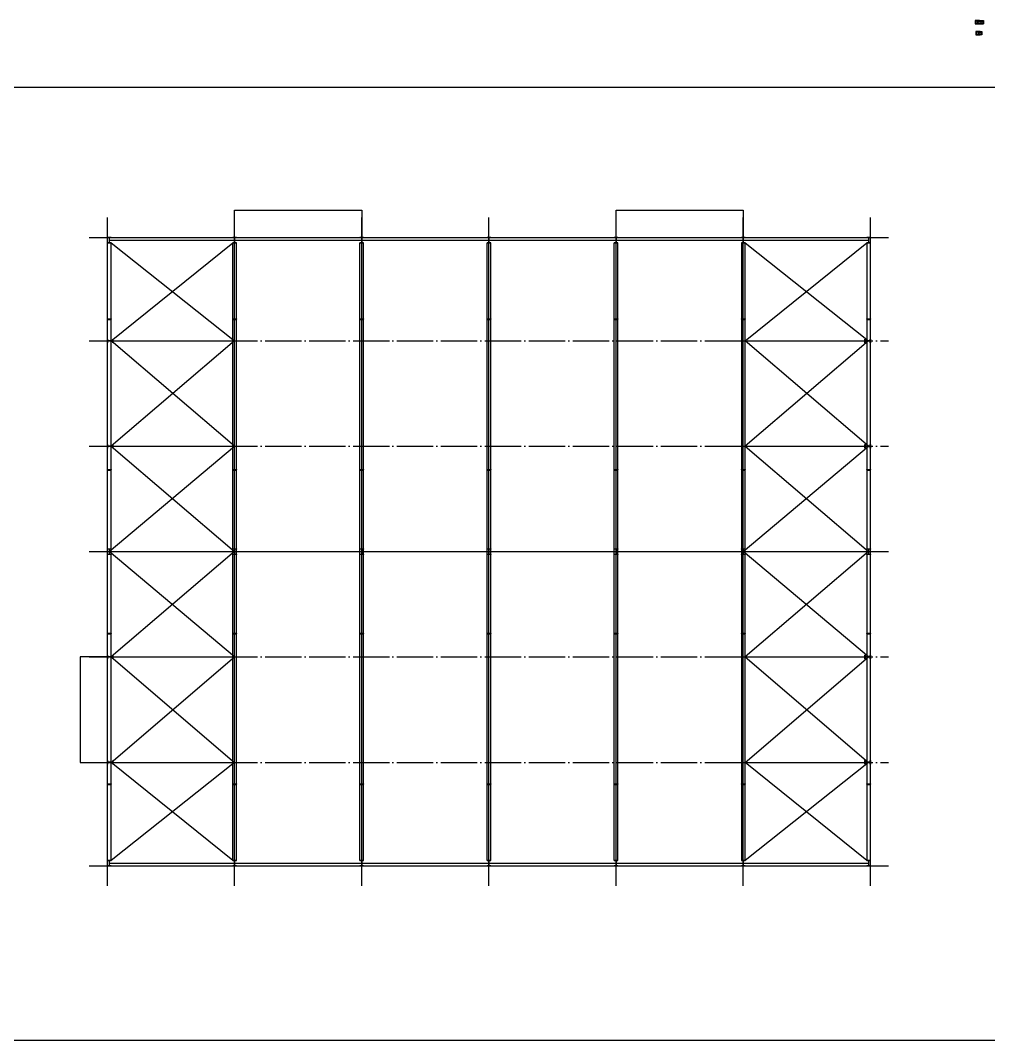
# Model space of a CAD drawing. Extents: x 102162 to 621267, y -39398 to 328893.
# Drawn here: x 232727 to 286030, y 265102 to 321269 of the extents above; entities that cross this region are included whole.
import ezdxf

# ---------------------------------------------------------------- set-up
doc = ezdxf.new("R2010")
doc.units = 0
doc.header["$LTSCALE"] = 1000
doc.header["$MEASUREMENT"] = 0
doc.linetypes.add('DOTE', pattern=[2.42, 2, -0.2, 0.02, -0.2])
doc.layers.add('DOTE', color=1, linetype='Continuous')

msp = doc.modelspace()

# ---------------------------------------------------------------- linework, layer by layer
at = {"color": 2}
for p, q in [((285368.4, 321263.1), (285288.4, 321263.1)), ((285288.4, 321263.1), (285288.4, 321075.1)), ((285445.4, 321219.1), (285288.4, 321219.1)), ((285288.4, 321119.1), (285445.4, 321119.1)), ((285288.4, 321075.1), (285368.4, 321075.1)), ((285328.4, 321263.1), (285328.4, 321075.1)), ((285368.4, 321263.1), (285445.4, 321263.1)), ((285445.4, 321075.1), (285368.4, 321075.1)), ((285445.4, 321263.1), (285445.4, 321075.1)), ((285448.4, 321069.1), (285448.4, 321269.1)), ((285451.4, 321075.1), (285451.4, 321263.1)), ((285451.4, 321263.1), (285758.4, 321263.1)), ((285451.4, 321219.1), (285758.4, 321219.1)), ((285758.4, 321119.1), (285451.4, 321119.1)), ((285758.4, 321075.1), (285451.4, 321075.1)), ((285608.4, 321263.1), (285608.4, 321075.1)), ((285708.4, 321263.1), (285708.4, 321075.1)), ((285758.4, 321263.1), (285758.4, 321075.1)), ((285413.1, 320660.3), (285333.1, 320660.3)), ((285490.1, 320616.3), (285333.1, 320616.3)), ((285333.1, 320516.3), (285490.1, 320516.3)), ((285333.1, 320472.3), (285413.1, 320472.3)), ((285373.1, 320660.3), (285373.1, 320472.3)), ((285413.1, 320660.3), (285490.1, 320660.3)), ((285490.1, 320472.3), (285413.1, 320472.3)), ((285490.1, 320660.3), (285490.1, 320472.3)), ((285493.1, 320466.3), (285493.1, 320666.3)), ((285573.1, 320660.3), (285496.1, 320660.3)), ((285496.1, 320660.3), (285496.1, 320472.3)), ((285496.1, 320616.3), (285653.1, 320616.3)), ((285653.1, 320516.3), (285496.1, 320516.3)), ((285496.1, 320472.3), (285573.1, 320472.3)), ((285573.1, 320660.3), (285653.1, 320660.3)), ((285653.1, 320472.3), (285573.1, 320472.3)), ((285613.1, 320660.3), (285613.1, 320472.3)), ((285653.1, 320660.3), (285653.1, 320472.3)), ((237622.4, 309171.1), (279416.4, 309171.1)), ((237519.4, 304821.1), (237519.4, 304839.1)), ((237519.4, 304839.1), (237719.4, 304839.1)), ((237719.4, 304821.1), (237519.4, 304821.1)), ((237519.4, 304821.1), (237519.4, 304803.1)), ((237519.4, 304803.1), (237719.4, 304803.1)), ((237719.4, 304839.1), (237719.4, 304821.1)), ((237719.4, 304803.1), (237719.4, 304821.1)), ((244419.4, 304821.1), (244419.4, 304839.1)), ((244419.4, 304839.1), (244619.4, 304839.1)), ((244619.4, 304821.1), (244419.4, 304821.1)), ((244419.4, 304821.1), (244419.4, 304803.1)), ((244419.4, 304803.1), (244619.4, 304803.1)), ((244619.4, 304839.1), (244619.4, 304821.1)), ((244619.4, 304803.1), (244619.4, 304821.1)), ((251419.4, 304821.1), (251419.4, 304839.1)), ((251419.4, 304839.1), (251619.4, 304839.1)), ((251619.4, 304821.1), (251419.4, 304821.1)), ((251419.4, 304821.1), (251419.4, 304803.1)), ((251419.4, 304803.1), (251619.4, 304803.1)), ((251619.4, 304839.1), (251619.4, 304821.1)), ((251619.4, 304803.1), (251619.4, 304821.1)), ((258419.4, 304821.1), (258419.4, 304839.1)), ((258419.4, 304839.1), (258619.4, 304839.1)), ((258619.4, 304821.1), (258419.4, 304821.1)), ((258419.4, 304821.1), (258419.4, 304803.1)), ((258419.4, 304803.1), (258619.4, 304803.1)), ((258619.4, 304839.1), (258619.4, 304821.1)), ((258619.4, 304803.1), (258619.4, 304821.1)), ((265419.4, 304821.1), (265419.4, 304839.1)), ((265419.4, 304839.1), (265619.4, 304839.1)), ((265619.4, 304821.1), (265419.4, 304821.1)), ((265419.4, 304821.1), (265419.4, 304803.1)), ((265419.4, 304803.1), (265619.4, 304803.1)), ((265619.4, 304839.1), (265619.4, 304821.1)), ((265619.4, 304803.1), (265619.4, 304821.1)), ((272419.4, 304821.1), (272419.4, 304839.1)), ((272419.4, 304839.1), (272619.4, 304839.1)), ((272619.4, 304821.1), (272419.4, 304821.1)), ((272419.4, 304821.1), (272419.4, 304803.1)), ((272419.4, 304803.1), (272619.4, 304803.1)), ((272619.4, 304839.1), (272619.4, 304821.1)), ((272619.4, 304803.1), (272619.4, 304821.1)), ((279319.4, 304821.1), (279319.4, 304839.1)), ((279319.4, 304839.1), (279519.4, 304839.1)), ((279519.4, 304821.1), (279319.4, 304821.1)), ((279319.4, 304821.1), (279319.4, 304803.1)), ((279319.4, 304803.1), (279519.4, 304803.1)), ((279519.4, 304839.1), (279519.4, 304821.1)), ((279519.4, 304803.1), (279519.4, 304821.1)), ((237819.4, 303621.1), (244519.4, 303621.1)), ((272719.4, 303621.1), (279419.4, 303621.1)), ((237719.4, 297821.1), (244519.4, 297821.1)), ((272619.4, 297821.1), (279419.4, 297821.1)), ((237519.4, 296521.1), (237519.4, 296539.1)), ((237519.4, 296539.1), (237719.4, 296539.1)), ((237719.4, 296521.1), (237519.4, 296521.1)), ((237519.4, 296521.1), (237519.4, 296503.1)), ((237519.4, 296503.1), (237719.4, 296503.1)), ((237719.4, 296539.1), (237719.4, 296521.1)), ((237719.4, 296503.1), (237719.4, 296521.1)), ((244419.4, 296521.1), (244419.4, 296539.1)), ((244419.4, 296539.1), (244619.4, 296539.1)), ((244619.4, 296521.1), (244419.4, 296521.1)), ((244419.4, 296521.1), (244419.4, 296503.1)), ((244419.4, 296503.1), (244619.4, 296503.1)), ((244619.4, 296539.1), (244619.4, 296521.1)), ((244619.4, 296503.1), (244619.4, 296521.1)), ((251419.4, 296521.1), (251419.4, 296539.1)), ((251419.4, 296539.1), (251619.4, 296539.1)), ((251619.4, 296521.1), (251419.4, 296521.1)), ((251419.4, 296521.1), (251419.4, 296503.1)), ((251419.4, 296503.1), (251619.4, 296503.1)), ((251619.4, 296539.1), (251619.4, 296521.1)), ((251619.4, 296503.1), (251619.4, 296521.1)), ((258419.4, 296521.1), (258419.4, 296539.1)), ((258419.4, 296539.1), (258619.4, 296539.1)), ((258619.4, 296521.1), (258419.4, 296521.1)), ((258419.4, 296521.1), (258419.4, 296503.1)), ((258419.4, 296503.1), (258619.4, 296503.1)), ((258619.4, 296539.1), (258619.4, 296521.1)), ((258619.4, 296503.1), (258619.4, 296521.1)), ((265419.4, 296521.1), (265419.4, 296539.1)), ((265419.4, 296539.1), (265619.4, 296539.1)), ((265619.4, 296521.1), (265419.4, 296521.1)), ((265419.4, 296521.1), (265419.4, 296503.1)), ((265419.4, 296503.1), (265619.4, 296503.1)), ((265619.4, 296539.1), (265619.4, 296521.1)), ((265619.4, 296503.1), (265619.4, 296521.1)), ((272419.4, 296521.1), (272419.4, 296539.1)), ((272419.4, 296539.1), (272619.4, 296539.1)), ((272619.4, 296521.1), (272419.4, 296521.1)), ((272419.4, 296521.1), (272419.4, 296503.1)), ((272419.4, 296503.1), (272619.4, 296503.1)), ((272619.4, 296539.1), (272619.4, 296521.1)), ((272619.4, 296503.1), (272619.4, 296521.1)), ((279319.4, 296521.1), (279319.4, 296539.1)), ((279319.4, 296539.1), (279519.4, 296539.1)), ((279519.4, 296521.1), (279319.4, 296521.1)), ((279319.4, 296521.1), (279319.4, 296503.1)), ((279319.4, 296503.1), (279519.4, 296503.1)), ((279519.4, 296539.1), (279519.4, 296521.1)), ((279519.4, 296503.1), (279519.4, 296521.1)), ((237622.4, 292021.1), (279416.4, 292021.1)), ((237519.4, 287521.1), (237519.4, 287539.1)), ((237519.4, 287539.1), (237719.4, 287539.1)), ((237719.4, 287521.1), (237519.4, 287521.1)), ((237519.4, 287521.1), (237519.4, 287503.1)), ((237519.4, 287503.1), (237719.4, 287503.1)), ((237719.4, 287539.1), (237719.4, 287521.1)), ((237719.4, 287503.1), (237719.4, 287521.1)), ((244419.4, 287521.1), (244419.4, 287539.1)), ((244419.4, 287539.1), (244619.4, 287539.1)), ((244619.4, 287521.1), (244419.4, 287521.1)), ((244419.4, 287521.1), (244419.4, 287503.1)), ((244419.4, 287503.1), (244619.4, 287503.1)), ((244619.4, 287539.1), (244619.4, 287521.1)), ((244619.4, 287503.1), (244619.4, 287521.1)), ((251419.4, 287521.1), (251419.4, 287539.1)), ((251419.4, 287539.1), (251619.4, 287539.1)), ((251619.4, 287521.1), (251419.4, 287521.1)), ((251419.4, 287521.1), (251419.4, 287503.1)), ((251419.4, 287503.1), (251619.4, 287503.1)), ((251619.4, 287539.1), (251619.4, 287521.1)), ((251619.4, 287503.1), (251619.4, 287521.1)), ((258419.4, 287521.1), (258419.4, 287539.1)), ((258419.4, 287539.1), (258619.4, 287539.1)), ((258619.4, 287521.1), (258419.4, 287521.1)), ((258419.4, 287521.1), (258419.4, 287503.1)), ((258419.4, 287503.1), (258619.4, 287503.1)), ((258619.4, 287539.1), (258619.4, 287521.1)), ((258619.4, 287503.1), (258619.4, 287521.1)), ((265419.4, 287521.1), (265419.4, 287539.1)), ((265419.4, 287539.1), (265619.4, 287539.1)), ((265619.4, 287521.1), (265419.4, 287521.1)), ((265419.4, 287521.1), (265419.4, 287503.1)), ((265419.4, 287503.1), (265619.4, 287503.1)), ((265619.4, 287539.1), (265619.4, 287521.1)), ((265619.4, 287503.1), (265619.4, 287521.1)), ((272419.4, 287521.1), (272419.4, 287539.1)), ((272419.4, 287539.1), (272619.4, 287539.1)), ((272619.4, 287521.1), (272419.4, 287521.1)), ((272419.4, 287521.1), (272419.4, 287503.1)), ((272419.4, 287503.1), (272619.4, 287503.1)), ((272619.4, 287539.1), (272619.4, 287521.1)), ((272619.4, 287503.1), (272619.4, 287521.1)), ((279319.4, 287521.1), (279319.4, 287539.1)), ((279319.4, 287539.1), (279519.4, 287539.1)), ((279519.4, 287521.1), (279319.4, 287521.1)), ((279319.4, 287521.1), (279319.4, 287503.1)), ((279319.4, 287503.1), (279519.4, 287503.1)), ((279519.4, 287539.1), (279519.4, 287521.1)), ((279519.4, 287503.1), (279519.4, 287521.1)), ((237719.4, 286221.1), (244519.4, 286221.1)), ((272619.4, 286221.1), (279419.4, 286221.1)), ((237719.4, 280421.1), (244519.4, 280421.1)), ((272619.4, 280421.1), (279419.4, 280421.1)), ((237519.4, 279221.1), (237519.4, 279239.1)), ((237519.4, 279239.1), (237719.4, 279239.1)), ((237719.4, 279221.1), (237519.4, 279221.1)), ((237519.4, 279221.1), (237519.4, 279203.1)), ((237519.4, 279203.1), (237719.4, 279203.1)), ((237719.4, 279239.1), (237719.4, 279221.1)), ((237719.4, 279203.1), (237719.4, 279221.1)), ((244419.4, 279221.1), (244419.4, 279239.1)), ((244419.4, 279239.1), (244619.4, 279239.1)), ((244619.4, 279221.1), (244419.4, 279221.1)), ((244419.4, 279221.1), (244419.4, 279203.1)), ((244419.4, 279203.1), (244619.4, 279203.1)), ((244619.4, 279239.1), (244619.4, 279221.1)), ((244619.4, 279203.1), (244619.4, 279221.1)), ((251419.4, 279221.1), (251419.4, 279239.1)), ((251419.4, 279239.1), (251619.4, 279239.1)), ((251619.4, 279221.1), (251419.4, 279221.1)), ((251419.4, 279221.1), (251419.4, 279203.1)), ((251419.4, 279203.1), (251619.4, 279203.1)), ((251619.4, 279239.1), (251619.4, 279221.1)), ((251619.4, 279203.1), (251619.4, 279221.1)), ((258419.4, 279221.1), (258419.4, 279239.1)), ((258419.4, 279239.1), (258619.4, 279239.1)), ((258619.4, 279221.1), (258419.4, 279221.1)), ((258419.4, 279221.1), (258419.4, 279203.1)), ((258419.4, 279203.1), (258619.4, 279203.1)), ((258619.4, 279239.1), (258619.4, 279221.1)), ((258619.4, 279203.1), (258619.4, 279221.1)), ((265419.4, 279221.1), (265419.4, 279239.1)), ((265419.4, 279239.1), (265619.4, 279239.1)), ((265619.4, 279221.1), (265419.4, 279221.1)), ((265419.4, 279221.1), (265419.4, 279203.1)), ((265419.4, 279203.1), (265619.4, 279203.1)), ((265619.4, 279239.1), (265619.4, 279221.1)), ((265619.4, 279203.1), (265619.4, 279221.1)), ((272419.4, 279221.1), (272419.4, 279239.1)), ((272419.4, 279239.1), (272619.4, 279239.1)), ((272619.4, 279221.1), (272419.4, 279221.1)), ((272419.4, 279221.1), (272419.4, 279203.1)), ((272419.4, 279203.1), (272619.4, 279203.1)), ((272619.4, 279239.1), (272619.4, 279221.1)), ((272619.4, 279203.1), (272619.4, 279221.1)), ((279319.4, 279221.1), (279319.4, 279239.1)), ((279319.4, 279239.1), (279519.4, 279239.1)), ((279519.4, 279221.1), (279319.4, 279221.1)), ((279319.4, 279221.1), (279319.4, 279203.1)), ((279319.4, 279203.1), (279519.4, 279203.1)), ((279519.4, 279239.1), (279519.4, 279221.1)), ((279519.4, 279203.1), (279519.4, 279221.1)), ((237622.4, 274871.1), (279416.4, 274871.1))]:
    msp.add_line(p, q, dxfattribs=at)
at = {"color": 6}
for p, q in [((285368.4, 321263.1), (285368.4, 321269.1)), ((285368.4, 321269.1), (285448.4, 321269.1)), ((285528.4, 321263.1), (285368.4, 321263.1)), ((285368.4, 321069.1), (285368.4, 321075.1)), ((285368.4, 321075.1), (285528.4, 321075.1)), ((285448.4, 321069.1), (285368.4, 321069.1)), ((285445.4, 321075.1), (285445.4, 321263.1)), ((285448.4, 321269.1), (285528.4, 321269.1)), ((285528.4, 321069.1), (285448.4, 321069.1)), ((285451.4, 321075.1), (285451.4, 321263.1)), ((285528.4, 321269.1), (285528.4, 321263.1)), ((285528.4, 321263.1), (285758.4, 321263.1)), ((285528.4, 321075.1), (285528.4, 321069.1)), ((285528.4, 321075.1), (285758.4, 321075.1)), ((285758.4, 321075.1), (285758.4, 321263.1)), ((285413.1, 320660.3), (285413.1, 320666.3)), ((285413.1, 320666.3), (285493.1, 320666.3)), ((285413.1, 320666.3), (285413.1, 320660.3)), ((285573.1, 320660.3), (285413.1, 320660.3)), ((285413.1, 320466.3), (285413.1, 320472.3)), ((285413.1, 320472.3), (285573.1, 320472.3)), ((285493.1, 320466.3), (285413.1, 320466.3)), ((285490.1, 320472.3), (285490.1, 320660.3)), ((285493.1, 320666.3), (285573.1, 320666.3)), ((285573.1, 320466.3), (285493.1, 320466.3)), ((285496.1, 320472.3), (285496.1, 320660.3)), ((285573.1, 320666.3), (285573.1, 320660.3)), ((285573.1, 320472.3), (285573.1, 320466.3)), ((237719.4, 309021.1), (244519.4, 303621.1)), ((237719.4, 303621.1), (244419.4, 309021.1)), ((272619.4, 309021.1), (279419.4, 303621.1)), ((272619.4, 303621.1), (279319.4, 309021.1)), ((244519.4, 303621.1), (237719.4, 297821.1)), ((244519.4, 297821.1), (237719.4, 303621.1)), ((279419.4, 303621.1), (272619.4, 297821.1)), ((279419.4, 297821.1), (272619.4, 303621.1)), ((237619.4, 292021.1), (244519.4, 297821.1)), ((237719.4, 297821.1), (244519.4, 292021.1)), ((272519.4, 292021.1), (279419.4, 297821.1)), ((272619.4, 297821.1), (279419.4, 292021.1)), ((244519.4, 286221.1), (237619.4, 292021.1)), ((244519.4, 292021.1), (237719.4, 286221.1)), ((279419.4, 286221.1), (272519.4, 292021.1)), ((279419.4, 292021.1), (272619.4, 286221.1)), ((237719.4, 286221.1), (244519.4, 280421.1)), ((237719.4, 280421.1), (244519.4, 286221.1)), ((272619.4, 286221.1), (279419.4, 280421.1)), ((272619.4, 280421.1), (279419.4, 286221.1)), ((244519.4, 280421.1), (237719.4, 275021.1)), ((244419.4, 275021.1), (237719.4, 280421.1)), ((279419.4, 280421.1), (272619.4, 275021.1)), ((279319.4, 275021.1), (272619.4, 280421.1))]:
    msp.add_line(p, q, dxfattribs=at)
for p, q in [((285333.1, 320660.3), (285333.1, 320472.3)), ((244519.4, 309321.1), (244519.4, 310821.1)), ((244519.4, 310821.1), (251519.4, 310821.1)), ((251519.4, 310821.1), (251519.4, 309321.1)), ((265519.4, 309321.1), (265519.4, 310821.1)), ((265519.4, 310821.1), (272519.4, 310821.1)), ((272519.4, 310821.1), (272519.4, 309321.1)), ((237519.4, 286221.1), (236019.4, 286221.1)), ((236019.4, 286221.1), (236019.4, 280421.1)), ((236019.4, 280421.1), (237519.4, 280421.1))]:
    msp.add_line(p, q)
at = {"color": 4}
for p, q in [((237519.4, 309311.1), (237519.4, 309321.1)), ((237519.4, 309321.1), (237619.4, 309321.1)), ((237719.4, 309311.1), (237519.4, 309311.1)), ((237519.4, 309021.1), (237519.4, 309031.1)), ((237519.4, 309031.1), (237719.4, 309031.1)), ((237619.4, 309021.1), (237519.4, 309021.1)), ((237519.4, 275021.1), (237519.4, 309021.1)), ((237619.4, 309321.1), (237719.4, 309321.1)), ((237719.4, 309021.1), (237619.4, 309021.1)), ((237719.4, 309321.1), (237719.4, 309311.1)), ((237719.4, 309031.1), (237719.4, 309021.1)), ((237719.4, 275021.1), (237719.4, 309021.1)), ((244419.4, 309311.1), (244419.4, 309321.1)), ((244419.4, 309321.1), (244519.4, 309321.1)), ((244619.4, 309311.1), (244419.4, 309311.1)), ((244419.4, 309021.1), (244419.4, 309031.1)), ((244419.4, 309031.1), (244619.4, 309031.1)), ((244519.4, 309021.1), (244419.4, 309021.1)), ((244419.4, 275021.1), (244419.4, 309021.1)), ((244519.4, 309321.1), (244619.4, 309321.1)), ((244619.4, 309021.1), (244519.4, 309021.1)), ((244619.4, 309321.1), (244619.4, 309311.1)), ((244619.4, 309031.1), (244619.4, 309021.1)), ((244619.4, 275021.1), (244619.4, 309021.1)), ((251419.4, 309311.1), (251419.4, 309321.1)), ((251419.4, 309321.1), (251519.4, 309321.1)), ((251619.4, 309311.1), (251419.4, 309311.1)), ((251419.4, 309021.1), (251419.4, 309031.1)), ((251419.4, 309031.1), (251619.4, 309031.1)), ((251519.4, 309021.1), (251419.4, 309021.1)), ((251419.4, 275021.1), (251419.4, 309021.1)), ((251519.4, 309321.1), (251619.4, 309321.1)), ((251619.4, 309021.1), (251519.4, 309021.1)), ((251619.4, 309321.1), (251619.4, 309311.1)), ((251619.4, 309031.1), (251619.4, 309021.1)), ((251619.4, 275021.1), (251619.4, 309021.1)), ((258419.4, 309311.1), (258419.4, 309321.1)), ((258419.4, 309321.1), (258519.4, 309321.1)), ((258619.4, 309311.1), (258419.4, 309311.1)), ((258419.4, 309021.1), (258419.4, 309031.1)), ((258419.4, 309031.1), (258619.4, 309031.1)), ((258519.4, 309021.1), (258419.4, 309021.1)), ((258419.4, 275021.1), (258419.4, 309021.1)), ((258519.4, 309321.1), (258619.4, 309321.1)), ((258619.4, 309021.1), (258519.4, 309021.1)), ((258619.4, 309321.1), (258619.4, 309311.1)), ((258619.4, 309031.1), (258619.4, 309021.1)), ((258619.4, 275021.1), (258619.4, 309021.1)), ((265419.4, 309311.1), (265419.4, 309321.1)), ((265419.4, 309321.1), (265519.4, 309321.1)), ((265619.4, 309311.1), (265419.4, 309311.1)), ((265419.4, 309021.1), (265419.4, 309031.1)), ((265419.4, 309031.1), (265619.4, 309031.1)), ((265519.4, 309021.1), (265419.4, 309021.1)), ((265419.4, 275021.1), (265419.4, 309021.1)), ((265519.4, 309321.1), (265619.4, 309321.1)), ((265619.4, 309021.1), (265519.4, 309021.1)), ((265619.4, 309321.1), (265619.4, 309311.1)), ((265619.4, 309031.1), (265619.4, 309021.1)), ((265619.4, 275021.1), (265619.4, 309021.1)), ((272419.4, 309311.1), (272419.4, 309321.1)), ((272419.4, 309321.1), (272519.4, 309321.1)), ((272619.4, 309311.1), (272419.4, 309311.1)), ((272419.4, 309021.1), (272419.4, 309031.1)), ((272419.4, 309031.1), (272619.4, 309031.1)), ((272519.4, 309021.1), (272419.4, 309021.1)), ((272419.4, 309021.1), (272419.4, 275021.1)), ((272519.4, 309321.1), (272619.4, 309321.1)), ((272619.4, 309021.1), (272519.4, 309021.1)), ((272619.4, 309321.1), (272619.4, 309311.1)), ((272619.4, 309031.1), (272619.4, 309021.1)), ((272619.4, 275021.1), (272619.4, 309021.1)), ((279319.4, 309311.1), (279319.4, 309321.1)), ((279319.4, 309321.1), (279419.4, 309321.1)), ((279519.4, 309311.1), (279319.4, 309311.1)), ((279319.4, 309021.1), (279319.4, 309031.1)), ((279319.4, 309031.1), (279519.4, 309031.1)), ((279419.4, 309021.1), (279319.4, 309021.1)), ((279319.4, 309021.1), (279319.4, 275021.1)), ((279419.4, 309321.1), (279519.4, 309321.1)), ((279519.4, 309021.1), (279419.4, 309021.1)), ((279519.4, 309321.1), (279519.4, 309311.1)), ((279519.4, 309031.1), (279519.4, 309021.1)), ((279519.4, 275021.1), (279519.4, 309021.1)), ((237519.4, 303621.1), (237519.4, 303721.1)), ((237519.4, 303721.1), (237529.4, 303721.1)), ((237519.4, 303521.1), (237519.4, 303621.1)), ((237529.4, 303521.1), (237519.4, 303521.1)), ((237529.4, 303721.1), (237529.4, 303521.1)), ((237809.4, 303521.1), (237809.4, 303721.1)), ((237809.4, 303721.1), (237819.4, 303721.1)), ((237819.4, 303521.1), (237809.4, 303521.1)), ((237819.4, 303721.1), (237819.4, 303621.1)), ((237819.4, 303621.1), (237819.4, 303521.1)), ((279219.4, 303621.1), (279219.4, 303721.1)), ((279219.4, 303721.1), (279229.4, 303721.1)), ((279219.4, 303521.1), (279219.4, 303621.1)), ((279229.4, 303521.1), (279219.4, 303521.1)), ((279229.4, 303721.1), (279229.4, 303521.1)), ((279509.4, 303521.1), (279509.4, 303721.1)), ((279509.4, 303721.1), (279519.4, 303721.1)), ((279519.4, 303521.1), (279509.4, 303521.1)), ((279519.4, 303721.1), (279519.4, 303621.1)), ((279519.4, 303621.1), (279519.4, 303521.1)), ((237519.4, 297821.1), (237519.4, 297921.1)), ((237519.4, 297921.1), (237529.4, 297921.1)), ((237519.4, 297721.1), (237519.4, 297821.1)), ((237529.4, 297721.1), (237519.4, 297721.1)), ((237529.4, 297921.1), (237529.4, 297721.1)), ((237809.4, 297721.1), (237809.4, 297921.1)), ((237809.4, 297921.1), (237819.4, 297921.1)), ((237819.4, 297721.1), (237809.4, 297721.1)), ((237819.4, 297921.1), (237819.4, 297821.1)), ((237819.4, 297821.1), (237819.4, 297721.1)), ((279219.4, 297821.1), (279219.4, 297921.1)), ((279219.4, 297921.1), (279229.4, 297921.1)), ((279219.4, 297721.1), (279219.4, 297821.1)), ((279229.4, 297721.1), (279219.4, 297721.1)), ((279229.4, 297921.1), (279229.4, 297721.1)), ((279509.4, 297721.1), (279509.4, 297921.1)), ((279509.4, 297921.1), (279519.4, 297921.1)), ((279519.4, 297721.1), (279509.4, 297721.1)), ((279519.4, 297921.1), (279519.4, 297821.1)), ((279519.4, 297821.1), (279519.4, 297721.1)), ((237519.4, 292161.1), (237519.4, 292171.1)), ((237519.4, 292171.1), (237619.4, 292171.1)), ((237719.4, 292161.1), (237519.4, 292161.1)), ((237619.4, 292171.1), (237719.4, 292171.1)), ((237719.4, 292171.1), (237719.4, 292161.1)), ((244419.4, 292161.1), (244419.4, 292171.1)), ((244419.4, 292171.1), (244519.4, 292171.1)), ((244619.4, 292161.1), (244419.4, 292161.1)), ((244519.4, 292171.1), (244619.4, 292171.1)), ((244619.4, 292171.1), (244619.4, 292161.1)), ((251419.4, 292161.1), (251419.4, 292171.1)), ((251419.4, 292171.1), (251519.4, 292171.1)), ((251619.4, 292161.1), (251419.4, 292161.1)), ((251519.4, 292171.1), (251619.4, 292171.1)), ((251619.4, 292171.1), (251619.4, 292161.1)), ((258419.4, 292161.1), (258419.4, 292171.1)), ((258419.4, 292171.1), (258519.4, 292171.1)), ((258619.4, 292161.1), (258419.4, 292161.1)), ((258519.4, 292171.1), (258619.4, 292171.1)), ((258619.4, 292171.1), (258619.4, 292161.1)), ((265419.4, 292161.1), (265419.4, 292171.1)), ((265419.4, 292171.1), (265519.4, 292171.1)), ((265619.4, 292161.1), (265419.4, 292161.1)), ((265519.4, 292171.1), (265619.4, 292171.1)), ((265619.4, 292171.1), (265619.4, 292161.1)), ((272419.4, 292161.1), (272419.4, 292171.1)), ((272419.4, 292171.1), (272519.4, 292171.1)), ((272619.4, 292161.1), (272419.4, 292161.1)), ((272519.4, 292171.1), (272619.4, 292171.1)), ((272619.4, 292171.1), (272619.4, 292161.1)), ((279319.4, 292161.1), (279319.4, 292171.1)), ((279319.4, 292171.1), (279419.4, 292171.1)), ((279519.4, 292161.1), (279319.4, 292161.1)), ((279419.4, 292171.1), (279519.4, 292171.1)), ((279519.4, 292171.1), (279519.4, 292161.1)), ((237519.4, 291871.1), (237519.4, 291881.1)), ((237519.4, 291881.1), (237719.4, 291881.1)), ((237619.4, 291871.1), (237519.4, 291871.1)), ((237719.4, 291871.1), (237619.4, 291871.1)), ((237719.4, 291881.1), (237719.4, 291871.1)), ((244419.4, 291871.1), (244419.4, 291881.1)), ((244419.4, 291881.1), (244619.4, 291881.1)), ((244519.4, 291871.1), (244419.4, 291871.1)), ((244619.4, 291871.1), (244519.4, 291871.1)), ((244619.4, 291881.1), (244619.4, 291871.1)), ((251419.4, 291871.1), (251419.4, 291881.1)), ((251419.4, 291881.1), (251619.4, 291881.1)), ((251519.4, 291871.1), (251419.4, 291871.1)), ((251619.4, 291871.1), (251519.4, 291871.1)), ((251619.4, 291881.1), (251619.4, 291871.1)), ((258419.4, 291871.1), (258419.4, 291881.1)), ((258419.4, 291881.1), (258619.4, 291881.1)), ((258519.4, 291871.1), (258419.4, 291871.1)), ((258619.4, 291871.1), (258519.4, 291871.1)), ((258619.4, 291881.1), (258619.4, 291871.1)), ((265419.4, 291871.1), (265419.4, 291881.1)), ((265419.4, 291881.1), (265619.4, 291881.1)), ((265519.4, 291871.1), (265419.4, 291871.1)), ((265619.4, 291871.1), (265519.4, 291871.1)), ((265619.4, 291881.1), (265619.4, 291871.1)), ((272419.4, 291871.1), (272419.4, 291881.1)), ((272419.4, 291881.1), (272619.4, 291881.1)), ((272519.4, 291871.1), (272419.4, 291871.1)), ((272619.4, 291871.1), (272519.4, 291871.1)), ((272619.4, 291881.1), (272619.4, 291871.1)), ((279319.4, 291871.1), (279319.4, 291881.1)), ((279319.4, 291881.1), (279519.4, 291881.1)), ((279419.4, 291871.1), (279319.4, 291871.1)), ((279519.4, 291871.1), (279419.4, 291871.1)), ((279519.4, 291881.1), (279519.4, 291871.1)), ((237519.4, 286221.1), (237519.4, 286321.1)), ((237519.4, 286321.1), (237529.4, 286321.1)), ((237519.4, 286121.1), (237519.4, 286221.1)), ((237529.4, 286121.1), (237519.4, 286121.1)), ((237529.4, 286321.1), (237529.4, 286121.1)), ((237809.4, 286121.1), (237809.4, 286321.1)), ((237809.4, 286321.1), (237819.4, 286321.1)), ((237819.4, 286121.1), (237809.4, 286121.1)), ((237819.4, 286321.1), (237819.4, 286221.1)), ((237819.4, 286221.1), (237819.4, 286121.1)), ((279219.4, 286221.1), (279219.4, 286321.1)), ((279219.4, 286321.1), (279229.4, 286321.1)), ((279219.4, 286121.1), (279219.4, 286221.1)), ((279229.4, 286121.1), (279219.4, 286121.1)), ((279229.4, 286321.1), (279229.4, 286121.1)), ((279509.4, 286121.1), (279509.4, 286321.1)), ((279509.4, 286321.1), (279519.4, 286321.1)), ((279519.4, 286121.1), (279509.4, 286121.1)), ((279519.4, 286321.1), (279519.4, 286221.1)), ((279519.4, 286221.1), (279519.4, 286121.1)), ((237519.4, 280421.1), (237519.4, 280521.1)), ((237519.4, 280521.1), (237529.4, 280521.1)), ((237519.4, 280321.1), (237519.4, 280421.1)), ((237529.4, 280321.1), (237519.4, 280321.1)), ((237529.4, 280521.1), (237529.4, 280321.1)), ((237809.4, 280321.1), (237809.4, 280521.1)), ((237809.4, 280521.1), (237819.4, 280521.1)), ((237819.4, 280321.1), (237809.4, 280321.1)), ((237819.4, 280521.1), (237819.4, 280421.1)), ((237819.4, 280421.1), (237819.4, 280321.1)), ((279219.4, 280421.1), (279219.4, 280521.1)), ((279219.4, 280521.1), (279229.4, 280521.1)), ((279219.4, 280321.1), (279219.4, 280421.1)), ((279229.4, 280321.1), (279219.4, 280321.1)), ((279229.4, 280521.1), (279229.4, 280321.1)), ((279509.4, 280321.1), (279509.4, 280521.1)), ((279509.4, 280521.1), (279519.4, 280521.1)), ((279519.4, 280321.1), (279509.4, 280321.1)), ((279519.4, 280521.1), (279519.4, 280421.1)), ((279519.4, 280421.1), (279519.4, 280321.1)), ((237519.4, 275011.1), (237519.4, 275021.1)), ((237519.4, 275021.1), (237619.4, 275021.1)), ((237719.4, 275011.1), (237519.4, 275011.1)), ((237519.4, 274721.1), (237519.4, 274731.1)), ((237519.4, 274731.1), (237719.4, 274731.1)), ((237619.4, 274721.1), (237519.4, 274721.1)), ((237619.4, 275021.1), (237719.4, 275021.1)), ((237719.4, 274721.1), (237619.4, 274721.1)), ((237719.4, 275021.1), (237719.4, 275011.1)), ((237719.4, 274731.1), (237719.4, 274721.1)), ((244419.4, 275011.1), (244419.4, 275021.1)), ((244419.4, 275021.1), (244519.4, 275021.1)), ((244619.4, 275011.1), (244419.4, 275011.1)), ((244419.4, 274721.1), (244419.4, 274731.1)), ((244419.4, 274731.1), (244619.4, 274731.1)), ((244519.4, 274721.1), (244419.4, 274721.1)), ((244519.4, 275021.1), (244619.4, 275021.1)), ((244619.4, 274721.1), (244519.4, 274721.1)), ((244619.4, 275021.1), (244619.4, 275011.1)), ((244619.4, 274731.1), (244619.4, 274721.1)), ((251419.4, 275011.1), (251419.4, 275021.1)), ((251419.4, 275021.1), (251519.4, 275021.1)), ((251619.4, 275011.1), (251419.4, 275011.1)), ((251419.4, 274721.1), (251419.4, 274731.1)), ((251419.4, 274731.1), (251619.4, 274731.1)), ((251519.4, 274721.1), (251419.4, 274721.1)), ((251519.4, 275021.1), (251619.4, 275021.1)), ((251619.4, 274721.1), (251519.4, 274721.1)), ((251619.4, 275021.1), (251619.4, 275011.1)), ((251619.4, 274731.1), (251619.4, 274721.1)), ((258419.4, 275011.1), (258419.4, 275021.1)), ((258419.4, 275021.1), (258519.4, 275021.1)), ((258619.4, 275011.1), (258419.4, 275011.1)), ((258419.4, 274721.1), (258419.4, 274731.1)), ((258419.4, 274731.1), (258619.4, 274731.1)), ((258519.4, 274721.1), (258419.4, 274721.1)), ((258519.4, 275021.1), (258619.4, 275021.1)), ((258619.4, 274721.1), (258519.4, 274721.1)), ((258619.4, 275021.1), (258619.4, 275011.1)), ((258619.4, 274731.1), (258619.4, 274721.1)), ((265419.4, 275011.1), (265419.4, 275021.1)), ((265419.4, 275021.1), (265519.4, 275021.1)), ((265619.4, 275011.1), (265419.4, 275011.1)), ((265419.4, 274721.1), (265419.4, 274731.1)), ((265419.4, 274731.1), (265619.4, 274731.1)), ((265519.4, 274721.1), (265419.4, 274721.1)), ((265519.4, 275021.1), (265619.4, 275021.1)), ((265619.4, 274721.1), (265519.4, 274721.1)), ((265619.4, 275021.1), (265619.4, 275011.1)), ((265619.4, 274731.1), (265619.4, 274721.1)), ((272419.4, 275011.1), (272419.4, 275021.1)), ((272419.4, 275021.1), (272519.4, 275021.1)), ((272619.4, 275011.1), (272419.4, 275011.1)), ((272419.4, 274721.1), (272419.4, 274731.1)), ((272419.4, 274731.1), (272619.4, 274731.1)), ((272519.4, 274721.1), (272419.4, 274721.1)), ((272519.4, 275021.1), (272619.4, 275021.1)), ((272619.4, 274721.1), (272519.4, 274721.1)), ((272619.4, 275021.1), (272619.4, 275011.1)), ((272619.4, 274731.1), (272619.4, 274721.1)), ((279319.4, 275011.1), (279319.4, 275021.1)), ((279319.4, 275021.1), (279419.4, 275021.1)), ((279519.4, 275011.1), (279319.4, 275011.1)), ((279319.4, 274721.1), (279319.4, 274731.1)), ((279319.4, 274731.1), (279519.4, 274731.1)), ((279419.4, 274721.1), (279319.4, 274721.1)), ((279419.4, 275021.1), (279519.4, 275021.1)), ((279519.4, 274721.1), (279419.4, 274721.1)), ((279519.4, 275021.1), (279519.4, 275011.1)), ((279519.4, 274731.1), (279519.4, 274721.1))]:
    msp.add_line(p, q, dxfattribs=at)
at = {"color": 4, "linetype": 'DOTE'}
for p, q in [((237616.4, 309311.1), (237616.4, 309031.1)), ((237622.4, 309311.1), (237622.4, 309031.1)), ((244516.4, 309311.1), (244516.4, 309031.1)), ((244522.4, 309311.1), (244522.4, 309031.1)), ((251516.4, 309311.1), (251516.4, 309031.1)), ((251522.4, 309311.1), (251522.4, 309031.1)), ((258516.4, 309311.1), (258516.4, 309031.1)), ((258522.4, 309311.1), (258522.4, 309031.1)), ((265516.4, 309311.1), (265516.4, 309031.1)), ((265522.4, 309311.1), (265522.4, 309031.1)), ((272516.4, 309311.1), (272516.4, 309031.1)), ((272522.4, 309311.1), (272522.4, 309031.1)), ((279416.4, 309311.1), (279416.4, 309031.1)), ((279422.4, 309311.1), (279422.4, 309031.1)), ((237809.4, 303624.1), (237529.4, 303624.1)), ((237809.4, 303618.1), (237529.4, 303618.1)), ((279509.4, 303624.1), (279229.4, 303624.1)), ((279509.4, 303618.1), (279229.4, 303618.1)), ((237809.4, 297824.1), (237529.4, 297824.1)), ((237809.4, 297818.1), (237529.4, 297818.1)), ((279509.4, 297824.1), (279229.4, 297824.1)), ((279509.4, 297818.1), (279229.4, 297818.1)), ((237616.4, 292161.1), (237616.4, 291881.1)), ((237622.4, 292161.1), (237622.4, 291881.1)), ((244516.4, 292161.1), (244516.4, 291881.1)), ((244522.4, 292161.1), (244522.4, 291881.1)), ((251516.4, 292161.1), (251516.4, 291881.1)), ((251522.4, 292161.1), (251522.4, 291881.1)), ((258516.4, 292161.1), (258516.4, 291881.1)), ((258522.4, 292161.1), (258522.4, 291881.1)), ((265516.4, 292161.1), (265516.4, 291881.1)), ((265522.4, 292161.1), (265522.4, 291881.1)), ((272516.4, 292161.1), (272516.4, 291881.1)), ((272522.4, 292161.1), (272522.4, 291881.1)), ((279416.4, 292161.1), (279416.4, 291881.1)), ((279422.4, 292161.1), (279422.4, 291881.1)), ((237809.4, 286224.1), (237529.4, 286224.1)), ((237809.4, 286218.1), (237529.4, 286218.1)), ((279509.4, 286224.1), (279229.4, 286224.1)), ((279509.4, 286218.1), (279229.4, 286218.1)), ((237809.4, 280424.1), (237529.4, 280424.1)), ((237809.4, 280418.1), (237529.4, 280418.1)), ((279509.4, 280424.1), (279229.4, 280424.1)), ((279509.4, 280418.1), (279229.4, 280418.1)), ((237616.4, 275011.1), (237616.4, 274731.1)), ((237622.4, 275011.1), (237622.4, 274731.1)), ((244516.4, 275011.1), (244516.4, 274731.1)), ((244522.4, 275011.1), (244522.4, 274731.1)), ((251516.4, 275011.1), (251516.4, 274731.1)), ((251522.4, 275011.1), (251522.4, 274731.1)), ((258516.4, 275011.1), (258516.4, 274731.1)), ((258522.4, 275011.1), (258522.4, 274731.1)), ((265516.4, 275011.1), (265516.4, 274731.1)), ((265522.4, 275011.1), (265522.4, 274731.1)), ((272516.4, 275011.1), (272516.4, 274731.1)), ((272522.4, 275011.1), (272522.4, 274731.1)), ((279416.4, 275011.1), (279416.4, 274731.1)), ((279422.4, 275011.1), (279422.4, 274731.1))]:
    msp.add_line(p, q, dxfattribs=at)
at = {"color": 1, "linetype": 'DOTE'}
for p, q in [((244519.4, 309321.1), (244519.4, 309021.1)), ((251519.4, 309321.1), (251519.4, 309021.1)), ((258519.4, 309321.1), (258519.4, 309021.1)), ((265519.4, 309321.1), (265519.4, 309021.1)), ((272519.4, 309321.1), (272519.4, 309021.1)), ((237619.4, 292171.1), (237619.4, 291871.1)), ((244519.4, 292171.1), (244519.4, 291871.1)), ((251519.4, 292171.1), (251519.4, 291871.1)), ((258519.4, 292171.1), (258519.4, 291871.1)), ((265519.4, 292171.1), (265519.4, 291871.1)), ((272519.4, 292171.1), (272519.4, 291871.1)), ((279419.4, 292171.1), (279419.4, 291871.1)), ((237619.4, 275021.1), (237619.4, 274721.1)), ((244519.4, 275021.1), (244519.4, 274721.1)), ((251519.4, 275021.1), (251519.4, 274721.1)), ((258519.4, 275021.1), (258519.4, 274721.1)), ((265519.4, 275021.1), (265519.4, 274721.1)), ((272519.4, 275021.1), (272519.4, 274721.1)), ((279419.4, 275021.1), (279419.4, 274721.1))]:
    msp.add_line(p, q, dxfattribs=at)
msp.add_lwpolyline([(220961.7, 317601.7), (295211.7, 317601.7), (295211.7, 265101.7), (220961.7, 265101.7)], close=True)
msp.add_lwpolyline([(220961.7, 317601.7), (295211.7, 317601.7), (295211.7, 265101.7), (220961.7, 265101.7)], close=True)
at = {"color": 2}
for centre in [(285328.4, 321219.1), (285328.4, 321119.1), (285608.4, 321219.1), (285608.4, 321119.1), (285708.4, 321219.1), (285708.4, 321119.1), (285373.1, 320616.3), (285373.1, 320516.3), (285613.1, 320616.3), (285613.1, 320516.3)]:
    msp.add_circle(centre, 7, dxfattribs=at)
at = {"layer": 'DOTE'}
for p, q in [((237519.4, 273621.1), (237519.4, 310421.1)), ((244519.4, 273621.1), (244519.4, 310421.1)), ((251519.4, 273621.1), (251519.4, 310421.1)), ((258519.4, 273621.1), (258519.4, 310421.1)), ((265519.4, 273621.1), (265519.4, 310421.1)), ((272519.4, 273621.1), (272519.4, 310421.1)), ((279519.4, 273621.1), (279519.4, 310421.1)), ((236519.4, 309321.1), (280519.4, 309321.1)), ((236519.4, 292021.1), (280519.4, 292021.1)), ((236519.4, 274721.1), (280519.4, 274721.1))]:
    msp.add_line(p, q, dxfattribs=at)
at = {"layer": 'DOTE', "linetype": 'DOTE'}
for p, q in [((236519.4, 303621.1), (280519.4, 303621.1)), ((236519.4, 297821.1), (280519.4, 297821.1)), ((236519.4, 286221.1), (280519.4, 286221.1)), ((236519.4, 280421.1), (280519.4, 280421.1))]:
    msp.add_line(p, q, dxfattribs=at)

doc.saveas('drawing.dxf')
